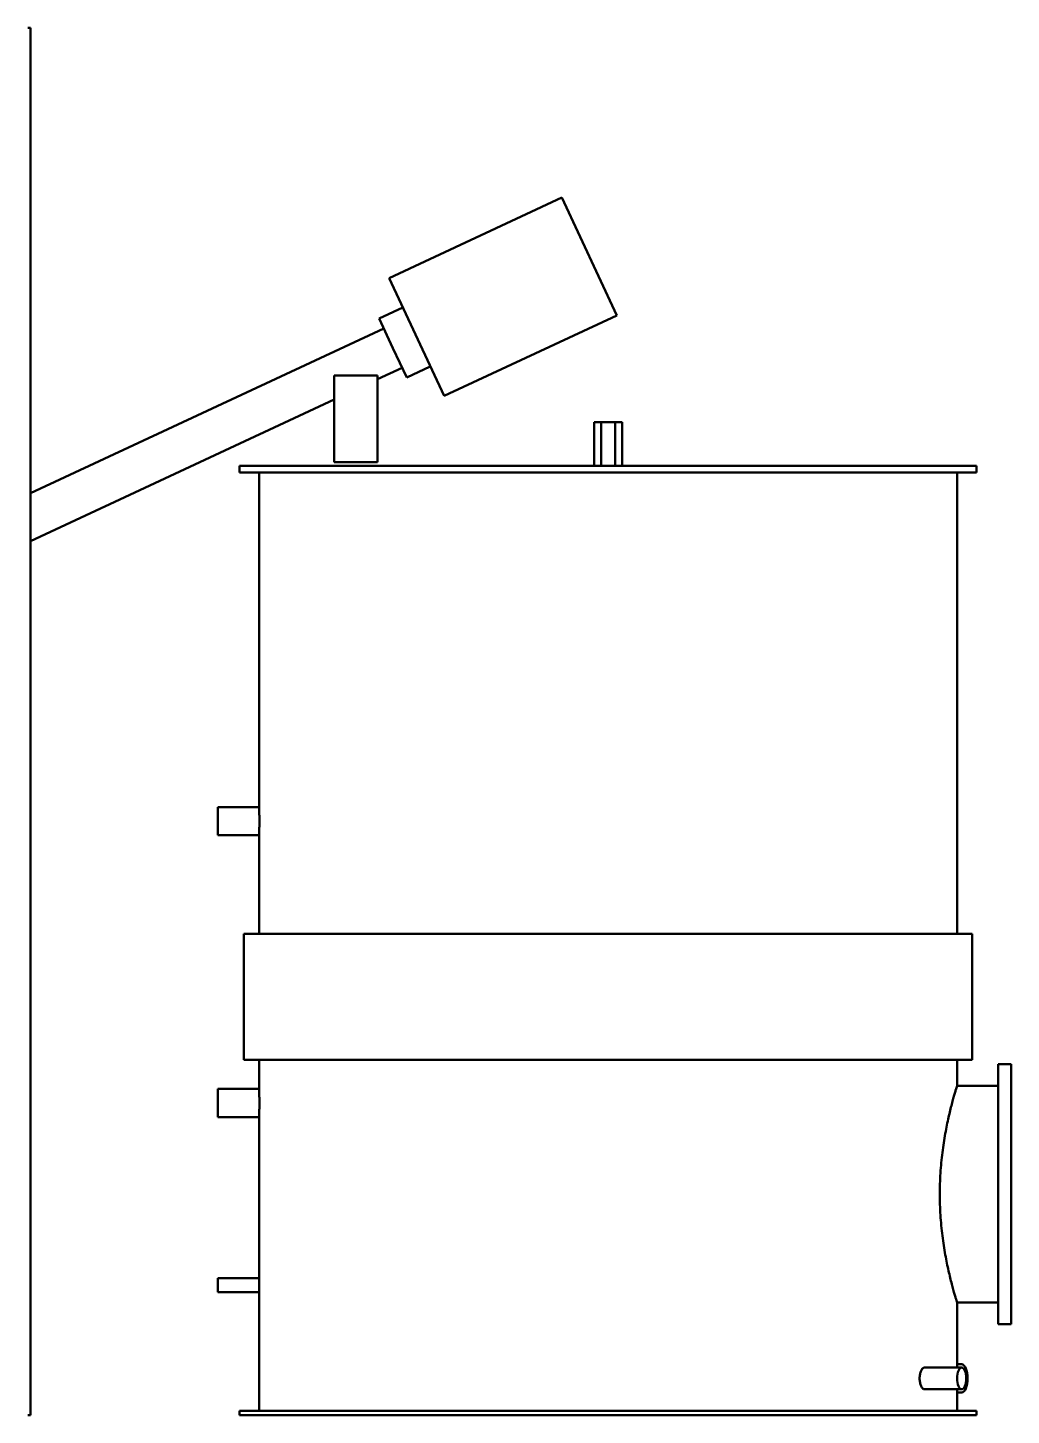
# Model space of a CAD drawing. Header units: millimetres. Extents: x 200 to 14650, y 200 to 10300.
# Drawn here: x 9284 to 11553, y 4145 to 7345 of the extents above; entities that cross this region are included whole.
import ezdxf

# ---------------------------------------------------------------- set-up
doc = ezdxf.new("R2010")
doc.units = ezdxf.units.MM
doc.header["$LTSCALE"] = 50
doc.layers.add('Visible (ISO)', color=7, linetype='Continuous', lineweight=50)

msp = doc.modelspace()

# ---------------------------------------------------------------- linework, layer by layer
at = {"layer": 'Visible (ISO)'}
for p, q in [((9284.1, 7345.5), (9290.1, 7345.5)), ((9290.1, 4145.5), (9290.1, 7345.5)), ((10516.4, 6954), (10117.6, 6768.1)), ((10643.2, 6682.2), (10516.4, 6954)), ((10117.6, 6768.1), (10244.4, 6496.2)), ((10149.3, 6700.1), (10094.9, 6674.8)), ((10094.9, 6674.8), (10126.6, 6606.8)), ((10244.4, 6496.2), (10643.2, 6682.2)), ((9290.1, 6271.9), (10105.5, 6652.1)), ((10126.6, 6606.8), (10158.3, 6538.8)), ((10090.7, 6534.9), (10147.8, 6561.5)), ((10158.3, 6538.8), (10212.7, 6564.2)), ((9990.7, 6543.4), (9990.7, 6343.4)), ((10090.7, 6543.4), (9990.7, 6543.4)), ((10090.7, 6343.4), (10090.7, 6543.4)), ((9290.1, 6161.6), (9990.7, 6488.2)), ((10606.8, 6435.5), (10590.3, 6435.5)), ((10590.3, 6335.5), (10590.3, 6435.5)), ((10638.8, 6435.5), (10606.8, 6435.5)), ((10606.8, 6335.5), (10606.8, 6435.5)), ((10655.3, 6435.5), (10638.8, 6435.5)), ((10638.8, 6335.5), (10638.8, 6435.5)), ((10655.3, 6335.5), (10655.3, 6435.5)), ((9990.7, 6343.4), (10090.7, 6343.4)), ((11472.8, 6335.5), (9772.8, 6335.5)), ((9772.8, 6319.5), (9772.8, 6335.5)), ((11472.8, 6319.5), (9772.8, 6319.5)), ((9817.8, 5548), (9817.8, 6319.5)), ((11427.8, 5255.5), (11427.8, 6319.5)), ((11472.8, 6319.5), (11472.8, 6335.5)), ((9722.8, 5548), (9722.8, 5483)), ((9817.8, 5548), (9722.8, 5548)), ((9817.8, 5483), (9722.8, 5483)), ((9817.8, 5255.5), (9817.8, 5483)), ((11462.8, 5255.5), (9782.8, 5255.5)), ((9782.8, 4965.5), (9782.8, 5255.5)), ((11462.8, 4965.5), (11462.8, 5255.5)), ((11462.8, 4965.5), (9782.8, 4965.5)), ((9817.8, 4898), (9817.8, 4965.5)), ((11427.8, 4905.5), (11427.8, 4965.5)), ((11522.8, 4355.5), (11522.8, 4955.5)), ((11522.8, 4955.5), (11552.8, 4955.5)), ((11552.8, 4355.5), (11552.8, 4955.5)), ((9722.8, 4898), (9722.8, 4833)), ((9817.8, 4898), (9722.8, 4898)), ((11427.8, 4905.5), (11522.8, 4905.5)), ((9817.8, 4833), (9722.8, 4833)), ((9817.8, 4461.5), (9817.8, 4833)), ((9722.8, 4461.5), (9722.8, 4429.5)), ((9817.8, 4461.5), (9722.8, 4461.5)), ((9817.8, 4429.5), (9722.8, 4429.5)), ((9817.8, 4155.5), (9817.8, 4429.5)), ((11427.8, 4405.5), (11522.8, 4405.5)), ((11427.8, 4255.5), (11427.8, 4405.5)), ((11522.8, 4355.5), (11552.8, 4355.5)), ((11427.8, 4263), (11438.4, 4263)), ((11352.3, 4255.5), (11438.4, 4255.5)), ((11352.3, 4205.5), (11438.4, 4205.5)), ((11427.8, 4155.5), (11427.8, 4205.5)), ((11427.8, 4198), (11438.4, 4198)), ((9284.1, 4145.5), (9290.1, 4145.5)), ((11472.8, 4155.5), (9772.8, 4155.5)), ((9772.8, 4145.5), (9772.8, 4155.5)), ((11472.8, 4145.5), (9772.8, 4145.5)), ((11472.8, 4145.5), (11472.8, 4155.5))]:
    msp.add_line(p, q, dxfattribs=at)
msp.add_ellipse((11438.4, 4230.5), major_axis=(0, 32.5), ratio=0.422618, start_param=3.141593, end_param=6.283185, dxfattribs=at)
msp.add_ellipse((11438.4, 4230.5), major_axis=(0, 25), ratio=0.422618, dxfattribs=at)
for points, knots in [([(9817.8, 5548), (9817.8, 5548), (9817.8, 5547.8), (9817.8, 5547), (9817.8, 5546.3), (9817.9, 5544.7), (9817.9, 5543.6), (9818, 5541.3), (9818, 5539.9), (9818.1, 5537), (9818.2, 5535.4), (9818.3, 5531.8), (9818.3, 5529.9), (9818.4, 5525.9), (9818.4, 5523.8), (9818.4, 5519.6), (9818.4, 5517.5), (9818.4, 5515.5)], [14.692494, 14.692494, 14.692494, 14.692494, 15.304681, 15.304681, 15.916868, 15.916868, 16.529055, 16.529055, 17.141243, 17.141243, 17.75343, 17.75343, 18.365617, 18.365617, 18.977804, 18.977804, 19.589992, 19.589992, 19.589992, 19.589992]), ([(9818.4, 5515.5), (9818.4, 5513.4), (9818.4, 5511.3), (9818.4, 5507.1), (9818.4, 5505), (9818.3, 5501), (9818.3, 5499.1), (9818.2, 5495.6), (9818.1, 5493.9), (9818, 5491.1), (9818, 5489.7), (9817.9, 5487.3), (9817.9, 5486.3), (9817.8, 5484.6), (9817.8, 5484), (9817.8, 5483.2), (9817.8, 5483), (9817.8, 5483)], [0, 0, 0, 0, 0.612187, 0.612187, 1.224375, 1.224375, 1.836562, 1.836562, 2.448749, 2.448749, 3.060936, 3.060936, 3.673123, 3.673123, 4.285311, 4.285311, 4.897498, 4.897498, 4.897498, 4.897498]), ([(9817.8, 4898), (9817.8, 4898), (9817.8, 4897.8), (9817.8, 4897), (9817.8, 4896.3), (9817.9, 4894.7), (9817.9, 4893.6), (9818, 4891.3), (9818, 4889.9), (9818.1, 4887), (9818.2, 4885.4), (9818.3, 4881.8), (9818.3, 4879.9), (9818.4, 4875.9), (9818.4, 4873.8), (9818.4, 4869.6), (9818.4, 4867.5), (9818.4, 4865.5)], [14.692494, 14.692494, 14.692494, 14.692494, 15.304681, 15.304681, 15.916868, 15.916868, 16.529055, 16.529055, 17.141243, 17.141243, 17.75343, 17.75343, 18.365617, 18.365617, 18.977804, 18.977804, 19.589992, 19.589992, 19.589992, 19.589992]), ([(11427.8, 4405.5), (11427.8, 4405.5), (11427.6, 4405.9), (11427.2, 4407.4), (11426.8, 4408.6), (11425.8, 4411.8), (11425.2, 4413.8), (11423.8, 4418.6), (11422.9, 4421.4), (11421.1, 4427.8), (11420.1, 4431.4), (11417.9, 4439.3), (11416.7, 4443.6), (11414.4, 4452.7), (11413.1, 4457.6), (11410.6, 4467.8), (11409.4, 4473.2), (11406.9, 4484.2), (11405.6, 4490.1), (11403.1, 4502.5), (11401.8, 4509), (11399.4, 4522.6), (11398.2, 4529.7), (11396, 4544.3), (11394.9, 4551.8), (11393, 4567.2), (11392.1, 4575.1), (11390.6, 4591), (11390, 4599.1), (11389, 4615.3), (11388.6, 4623.4), (11388.1, 4639.5), (11388, 4647.6), (11388, 4663.4), (11388.1, 4671.4), (11388.6, 4687.6), (11389, 4695.7), (11390, 4711.9), (11390.6, 4720), (11392.1, 4735.9), (11393, 4743.8), (11394.9, 4759.1), (11396, 4766.7), (11398.2, 4781.3), (11399.4, 4788.3), (11401.8, 4801.9), (11403.1, 4808.5), (11405.6, 4820.9), (11406.9, 4826.7), (11409.4, 4837.8), (11410.6, 4843.1), (11413.1, 4853.4), (11414.4, 4858.3), (11416.7, 4867.4), (11417.9, 4871.7), (11420.1, 4879.6), (11421.1, 4883.1), (11422.9, 4889.5), (11423.8, 4892.3), (11425.2, 4897.2), (11425.8, 4899.2), (11426.8, 4902.4), (11427.2, 4903.5), (11427.6, 4905.1), (11427.8, 4905.5), (11427.8, 4905.5)], [37.941143, 37.941143, 37.941143, 37.941143, 40.312056, 40.312056, 42.68297, 42.68297, 45.053883, 45.053883, 47.424796, 47.424796, 49.795709, 49.795709, 52.166622, 52.166622, 54.537535, 54.537535, 56.908448, 56.908448, 59.280178, 59.280178, 61.651908, 61.651908, 64.023638, 64.023638, 66.395367, 66.395367, 68.767097, 68.767097, 71.138827, 71.138827, 73.510557, 73.510557, 75.882287, 75.882287, 78.254016, 78.254016, 80.625746, 80.625746, 82.997476, 82.997476, 85.369206, 85.369206, 87.740935, 87.740935, 90.112665, 90.112665, 92.484395, 92.484395, 94.856125, 94.856125, 97.227038, 97.227038, 99.597951, 99.597951, 101.968864, 101.968864, 104.339777, 104.339777, 106.71069, 106.71069, 109.081604, 109.081604, 111.452517, 111.452517, 113.82343, 113.82343, 113.82343, 113.82343]), ([(9818.4, 4865.5), (9818.4, 4863.4), (9818.4, 4861.3), (9818.4, 4857.1), (9818.4, 4855), (9818.3, 4851), (9818.3, 4849.1), (9818.2, 4845.6), (9818.1, 4843.9), (9818, 4841.1), (9818, 4839.7), (9817.9, 4837.3), (9817.9, 4836.3), (9817.8, 4834.6), (9817.8, 4834), (9817.8, 4833.2), (9817.8, 4833), (9817.8, 4833)], [0, 0, 0, 0, 0.612187, 0.612187, 1.224375, 1.224375, 1.836562, 1.836562, 2.448749, 2.448749, 3.060936, 3.060936, 3.673123, 3.673123, 4.285311, 4.285311, 4.897498, 4.897498, 4.897498, 4.897498]), ([(9817.8, 4461.5), (9817.8, 4461.5), (9817.8, 4461.4), (9817.8, 4461), (9817.8, 4460.7), (9817.8, 4459.9), (9817.8, 4459.3), (9817.8, 4458.2), (9817.8, 4457.5), (9817.8, 4456.1), (9817.9, 4455.3), (9817.9, 4453.5), (9817.9, 4452.6), (9817.9, 4450.6), (9817.9, 4449.6), (9817.9, 4447.5), (9817.9, 4446.5), (9817.9, 4445.5)], [7.232589, 7.232589, 7.232589, 7.232589, 7.533947, 7.533947, 7.835305, 7.835305, 8.136662, 8.136662, 8.43802, 8.43802, 8.739378, 8.739378, 9.040736, 9.040736, 9.342094, 9.342094, 9.643452, 9.643452, 9.643452, 9.643452]), ([(9817.9, 4445.5), (9817.9, 4444.5), (9817.9, 4443.4), (9817.9, 4441.4), (9817.9, 4440.3), (9817.9, 4438.4), (9817.9, 4437.4), (9817.9, 4435.7), (9817.8, 4434.9), (9817.8, 4433.5), (9817.8, 4432.8), (9817.8, 4431.6), (9817.8, 4431.1), (9817.8, 4430.3), (9817.8, 4430), (9817.8, 4429.6), (9817.8, 4429.5), (9817.8, 4429.5)], [0, 0, 0, 0, 0.301358, 0.301358, 0.602716, 0.602716, 0.904074, 0.904074, 1.205431, 1.205431, 1.506789, 1.506789, 1.808147, 1.808147, 2.109505, 2.109505, 2.410863, 2.410863, 2.410863, 2.410863]), ([(11352.3, 4205.5), (11351.7, 4205.5), (11351, 4205.6), (11349.6, 4206.3), (11348.9, 4206.7), (11347.6, 4208), (11346.9, 4208.8), (11345.7, 4210.7), (11345.2, 4211.7), (11344.2, 4213.9), (11343.7, 4215.2), (11342.9, 4217.9), (11342.6, 4219.4), (11342, 4222.5), (11341.8, 4224.1), (11341.5, 4227.3), (11341.4, 4228.9), (11341.4, 4232.1), (11341.5, 4233.7), (11341.8, 4236.9), (11342, 4238.5), (11342.6, 4241.6), (11342.9, 4243.1), (11343.7, 4245.8), (11344.2, 4247.1), (11345.2, 4249.3), (11345.7, 4250.3), (11346.9, 4252.1), (11347.6, 4252.9), (11348.9, 4254.2), (11349.6, 4254.7), (11351, 4255.3), (11351.7, 4255.5), (11352.3, 4255.5)], [3.767127, 3.767127, 3.767127, 3.767127, 4.238018, 4.238018, 4.708908, 4.708908, 5.179799, 5.179799, 5.65069, 5.65069, 6.121581, 6.121581, 6.592472, 6.592472, 7.063363, 7.063363, 7.534253, 7.534253, 8.005144, 8.005144, 8.476035, 8.476035, 8.946926, 8.946926, 9.417817, 9.417817, 9.888708, 9.888708, 10.359598, 10.359598, 10.830489, 10.830489, 11.30138, 11.30138, 11.30138, 11.30138])]:
    msp.add_open_spline(points, degree=3, knots=knots, dxfattribs=at)

doc.saveas('drawing.dxf')
